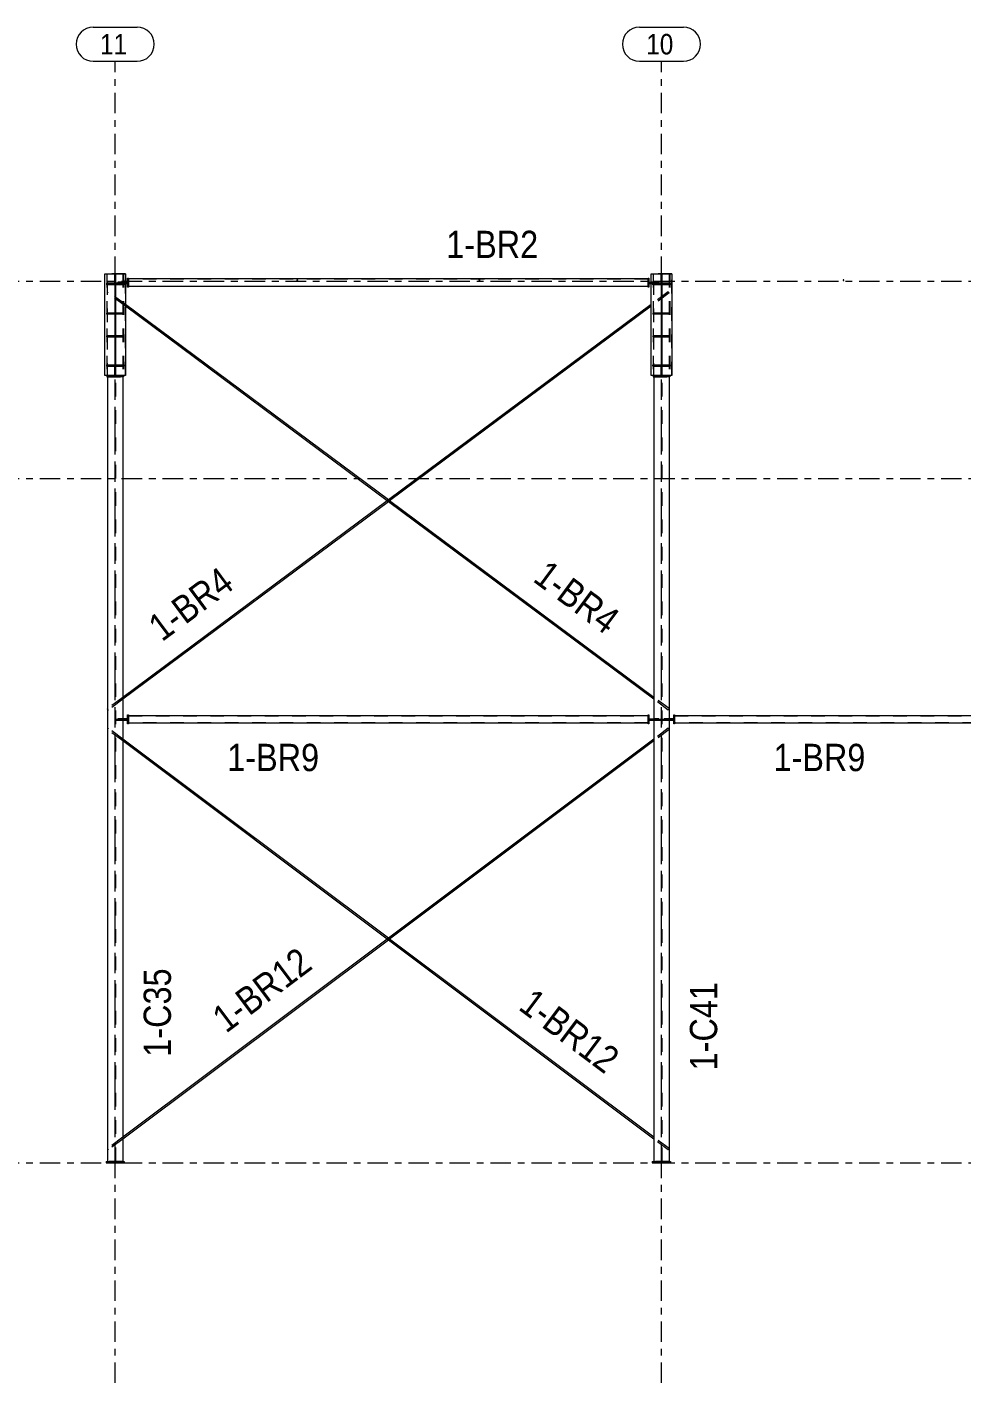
# Model space of a CAD drawing. Header units: millimetres. Extents: x -49 to 1122, y -181 to 639.
# Drawn here: x 90.2 to 227.1, y 208.9 to 407.5 of the extents above; entities that cross this region are included whole.
import ezdxf

# ---------------------------------------------------------------- set-up
doc = ezdxf.new("R2010")
doc.units = ezdxf.units.MM
for name, pattern in [('XKITLINE00', [0]), ('XKITLINE02', [4, 2, -2]), ('XKITLINE03', [6, 3, -1, 1, -1])]:
    doc.linetypes.add(name, pattern=pattern)
for name, color, linetype, lineweight in [('Part', 2, 'Continuous', 0), ('PartMark', 7, 'Continuous', 0), ('S-grid', 1, 'Continuous', 0)]:
    doc.layers.add(name, color=color, linetype=linetype, lineweight=lineweight)
doc.styles.add('ARIAL', font='ARIAL.TTF')

# ---------------------------------------------------------------- blocks, each defined once
blk = doc.blocks.new('*A148')
at = {"layer": 'Part'}
blk.add_hatch(color=3, dxfattribs=at).paths.add_polyline_path([(181.81, 357.88), (181.81, 357.99), (184.31, 357.99), (184.31, 357.88)], flags=17)
blk = doc.blocks.new('*A149')
at = {"layer": 'Part'}
blk.add_hatch(color=3, dxfattribs=at).paths.add_polyline_path([(181.81, 369.73), (181.81, 369.84), (184.31, 369.84), (184.31, 369.73)], flags=17)
blk = doc.blocks.new('*A150')
at = {"layer": 'Part'}
blk.add_hatch(color=3, dxfattribs=at).paths.add_polyline_path([(183.01, 357.99), (183.01, 369.73), (183.1, 369.73), (183.1, 357.99)], flags=17)
blk = doc.blocks.new('*A151')
at = {"layer": 'Part'}
blk.add_hatch(color=3, dxfattribs=at).paths.add_polyline_path([(129.72, 370.47), (129.77, 370.45), (129.79, 370.4), (129.77, 370.35), (129.72, 370.33), (129.68, 370.35), (129.66, 370.4), (129.68, 370.45)], flags=17)
blk = doc.blocks.new('*A152')
at = {"layer": 'Part'}
blk.add_hatch(color=3, dxfattribs=at).paths.add_polyline_path([(156.39, 370.47), (156.44, 370.45), (156.46, 370.4), (156.44, 370.35), (156.39, 370.33), (156.34, 370.35), (156.32, 370.4), (156.34, 370.45)], flags=17)
blk = doc.blocks.new('*A153')
at = {"layer": 'Part'}
blk.add_hatch(color=3, dxfattribs=at).paths.add_polyline_path([(183, 357.61), (183, 357.88), (183.11, 357.88), (183.11, 357.61)], flags=17)
blk = doc.blocks.new('*A154')
at = {"layer": 'Part'}
blk.add_hatch(color=3, dxfattribs=at).paths.add_polyline_path([(183.1, 362.12), (183.1, 362.23), (184.01, 362.23), (184.01, 362.12)], flags=17)
blk = doc.blocks.new('*A155')
at = {"layer": 'Part'}
blk.add_hatch(color=3, dxfattribs=at).paths.add_polyline_path([(183.1, 365.45), (183.1, 365.56), (184.01, 365.56), (184.01, 365.45)], flags=17)
blk = doc.blocks.new('*A156')
at = {"layer": 'Part'}
blk.add_hatch(color=3, dxfattribs=at).paths.add_polyline_path([(182.1, 362.12), (182.1, 362.23), (183.01, 362.23), (183.01, 362.12)], flags=17)
blk = doc.blocks.new('*A157')
at = {"layer": 'Part'}
blk.add_hatch(color=3, dxfattribs=at).paths.add_polyline_path([(182.1, 365.45), (182.1, 365.56), (183.01, 365.56), (183.01, 365.45)], flags=17)
blk = doc.blocks.new('*A158')
at = {"layer": 'Part'}
blk.add_hatch(color=3, dxfattribs=at).paths.add_polyline_path([(183, 369.84), (183, 371.03), (183.11, 371.03), (183.11, 369.84)], flags=17)
blk = doc.blocks.new('*A159')
at = {"layer": 'Part'}
blk.add_hatch(color=3, dxfattribs=at).paths.add_polyline_path([(209.72, 370.47), (209.77, 370.45), (209.79, 370.4), (209.77, 370.35), (209.72, 370.33), (209.68, 370.35), (209.66, 370.4), (209.68, 370.45)], flags=17)
blk = doc.blocks.new('*A168')
at = {"layer": 'Part'}
blk.add_hatch(color=3, dxfattribs=at).paths.add_polyline_path([(103, 357.61), (103, 357.88), (103.11, 357.88), (103.11, 357.61)], flags=17)
blk = doc.blocks.new('*A169')
at = {"layer": 'Part'}
blk.add_hatch(color=3, dxfattribs=at).paths.add_polyline_path([(103.1, 362.12), (103.1, 362.23), (104.01, 362.23), (104.01, 362.12)], flags=17)
blk = doc.blocks.new('*A170')
at = {"layer": 'Part'}
blk.add_hatch(color=3, dxfattribs=at).paths.add_polyline_path([(103.1, 365.45), (103.1, 365.56), (104.01, 365.56), (104.01, 365.45)], flags=17)
blk = doc.blocks.new('*A171')
at = {"layer": 'Part'}
blk.add_hatch(color=3, dxfattribs=at).paths.add_polyline_path([(102.1, 362.12), (102.1, 362.23), (103.01, 362.23), (103.01, 362.12)], flags=17)
blk = doc.blocks.new('*A172')
at = {"layer": 'Part'}
blk.add_hatch(color=3, dxfattribs=at).paths.add_polyline_path([(102.1, 365.45), (102.1, 365.56), (103.01, 365.56), (103.01, 365.45)], flags=17)
blk = doc.blocks.new('*A173')
at = {"layer": 'Part'}
blk.add_hatch(color=3, dxfattribs=at).paths.add_polyline_path([(103, 369.84), (103, 371.03), (103.11, 371.03), (103.11, 369.84)], flags=17)
blk = doc.blocks.new('*A177')
at = {"layer": 'Part'}
blk.add_hatch(color=3, dxfattribs=at).paths.add_polyline_path([(101.81, 357.88), (101.81, 357.99), (104.31, 357.99), (104.31, 357.88)], flags=17)
blk = doc.blocks.new('*A178')
at = {"layer": 'Part'}
blk.add_hatch(color=3, dxfattribs=at).paths.add_polyline_path([(101.81, 369.73), (101.81, 369.84), (104.31, 369.84), (104.31, 369.73)], flags=17)
blk = doc.blocks.new('*A179')
at = {"layer": 'Part'}
blk.add_hatch(color=3, dxfattribs=at).paths.add_polyline_path([(103.01, 357.99), (103.01, 369.73), (103.1, 369.73), (103.1, 357.99)], flags=17)
blk = doc.blocks.new('*A1070')
at = {"layer": 'S-grid', "color": 1, "linetype": 'XKITLINE03', "lineweight": 0}
blk.add_line((-10, 370.25), (1096.06, 370.25), dxfattribs=at)
blk = doc.blocks.new('*A1071')
at = {"layer": 'S-grid', "color": 1, "linetype": 'XKITLINE03', "lineweight": 0}
blk.add_line((-10, 341.36), (1096.06, 341.36), dxfattribs=at)
blk = doc.blocks.new('*A1072')
at = {"layer": 'S-grid', "color": 1, "linetype": 'XKITLINE03', "lineweight": 0}
blk.add_line((-10, 241.08), (1096.06, 241.08), dxfattribs=at)
blk = doc.blocks.new('*A1119')
at = {"layer": 'Part', "color": 2, "linetype": 'XKITLINE00', "lineweight": 0}
for p, q in [((184.99, 306.64), (261.12, 306.64)), ((184.99, 305.53), (261.12, 305.53))]:
    blk.add_line(p, q, dxfattribs=at)
at = {"layer": 'Part', "color": 7, "linetype": 'XKITLINE02', "lineweight": 0}
for p, q in [((184.99, 306.64), (184.99, 305.53)), ((184.99, 306.59), (261.12, 306.59)), ((261.12, 306.64), (261.12, 305.53)), ((261.12, 305.57), (184.99, 305.57))]:
    blk.add_line(p, q, dxfattribs=at)
blk = doc.blocks.new('*A1158')
at = {"layer": 'S-grid', "color": 1, "linetype": 'XKITLINE03', "lineweight": 0}
blk.add_line((183.06, 208.86), (183.06, 402.47), dxfattribs=at)
at = {"layer": 'S-grid', "color": 3, "style": 'ARIAL', "width": 0.85}
blk.add_text('10', height=3, dxfattribs=at).set_placement((180.83, 403.47))
blk = doc.blocks.new('*A1159')
at = {"layer": 'S-grid', "color": 1, "linetype": 'XKITLINE03', "lineweight": 0}
blk.add_line((103.06, 208.86), (103.06, 402.47), dxfattribs=at)
at = {"layer": 'S-grid', "color": 3, "style": 'ARIAL', "width": 0.85}
blk.add_text('11', height=3, dxfattribs=at).set_placement((100.83, 403.47))
blk = doc.blocks.new('*A1160')
at = {"layer": 'S-grid', "color": 1, "linetype": 'XKITLINE00', "lineweight": 0}
for p, q in [((99.83, 407.47), (106.28, 407.47)), ((99.83, 402.47), (106.28, 402.47))]:
    blk.add_line(p, q, dxfattribs=at)
for centre, start, end in [((99.83, 404.97), 90, 270), ((106.28, 404.97), 270, 90)]:
    blk.add_arc(centre, 2.5, start, end, dxfattribs=at)
blk = doc.blocks.new('*A1162')
at = {"layer": 'Part', "color": 7, "linetype": 'XKITLINE02', "lineweight": 0}
for p, q in [((184.06, 304.76), (181.94, 303.18)), ((184.17, 304.57), (181.94, 302.9)), ((184.17, 304.62), (184.06, 304.76)), ((143.06, 274.01), (142.87, 273.87)), ((143.24, 273.87), (143.06, 273.74)), ((104.17, 244.85), (101.94, 243.18)), ((104.17, 244.57), (102.06, 242.99)), ((102.06, 242.99), (101.94, 243.13))]:
    blk.add_line(p, q, dxfattribs=at)
at = {"layer": 'Part', "color": 2, "linetype": 'XKITLINE00', "lineweight": 0}
for p, q in [((184.19, 304.59), (184.17, 304.62)), ((184.19, 304.59), (184.17, 304.57)), ((181.94, 303.18), (143.06, 274.01)), ((181.94, 302.9), (143.24, 273.87)), ((142.87, 273.87), (104.17, 244.85)), ((143.06, 273.74), (104.17, 244.57)), ((101.94, 243.18), (101.92, 243.16)), ((101.94, 243.14), (101.92, 243.16)), ((101.94, 243.13), (101.94, 243.14))]:
    blk.add_line(p, q, dxfattribs=at)
blk = doc.blocks.new('*A1163')
at = {"layer": 'Part', "color": 2, "linetype": 'XKITLINE00', "lineweight": 0}
for p, q in [((101.94, 304.62), (101.92, 304.59)), ((101.94, 304.57), (101.92, 304.59)), ((143.06, 274.01), (104.17, 303.18)), ((142.87, 273.87), (104.17, 302.9)), ((181.94, 244.57), (143.06, 273.74)), ((181.94, 244.85), (143.24, 273.87)), ((184.19, 243.16), (184.17, 243.18)), ((184.19, 243.16), (184.17, 243.13))]:
    blk.add_line(p, q, dxfattribs=at)
at = {"layer": 'Part', "color": 7, "linetype": 'XKITLINE02', "lineweight": 0}
for p, q in [((102.06, 304.76), (101.94, 304.62)), ((104.17, 302.9), (101.94, 304.57)), ((104.17, 303.18), (102.06, 304.76)), ((143.06, 273.74), (142.87, 273.87)), ((143.24, 273.87), (143.06, 274.01)), ((184.17, 243.18), (181.94, 244.85)), ((184.06, 242.99), (181.94, 244.57)), ((184.17, 243.14), (184.06, 242.99))]:
    blk.add_line(p, q, dxfattribs=at)
blk = doc.blocks.new('*A1164')
at = {"layer": 'Part', "color": 7, "linetype": 'XKITLINE02', "lineweight": 0}
for p, q in [((181.94, 356.23), (181.94, 371.34)), ((181.94, 371.34), (184.17, 371.34)), ((183.01, 371.34), (183.01, 241.31)), ((183.1, 371.34), (183.1, 241.31)), ((184.17, 371.34), (184.17, 356.23)), ((184.17, 241.31), (181.94, 241.31))]:
    blk.add_line(p, q, dxfattribs=at)
at = {"layer": 'Part', "color": 2, "linetype": 'XKITLINE00', "lineweight": 0}
for p, q in [((181.94, 356.23), (181.94, 241.31)), ((184.17, 356.23), (184.17, 241.31))]:
    blk.add_line(p, q, dxfattribs=at)
blk = doc.blocks.new('*A1166')
at = {"layer": 'Part', "color": 7, "linetype": 'XKITLINE02', "lineweight": 0}
for p, q in [((101.94, 356.23), (101.94, 371.34)), ((101.94, 371.34), (104.17, 371.34)), ((103.01, 371.34), (103.01, 241.31)), ((103.1, 371.34), (103.1, 241.31)), ((104.17, 371.34), (104.17, 356.23)), ((104.17, 241.31), (101.94, 241.31))]:
    blk.add_line(p, q, dxfattribs=at)
at = {"layer": 'Part', "color": 2, "linetype": 'XKITLINE00', "lineweight": 0}
for p, q in [((101.94, 356.23), (101.94, 241.31)), ((104.17, 356.23), (104.17, 241.31))]:
    blk.add_line(p, q, dxfattribs=at)
blk = doc.blocks.new('*A1167')
at = {"layer": 'Part', "color": 7, "linetype": 'XKITLINE02', "lineweight": 0}
for p, q in [((101.92, 368.53), (102.05, 368.7)), ((104.56, 366.57), (101.92, 368.53)), ((104.56, 366.84), (102.05, 368.7)), ((143.06, 337.93), (142.87, 338.07)), ((143.24, 338.07), (143.06, 338.21)), ((184.17, 307.63), (181.94, 309.28)), ((184.06, 307.43), (181.94, 309.01)), ((184.17, 307.59), (184.06, 307.43))]:
    blk.add_line(p, q, dxfattribs=at)
at = {"layer": 'Part', "color": 2, "linetype": 'XKITLINE00', "lineweight": 0}
for p, q in [((143.06, 338.21), (104.56, 366.84)), ((142.87, 338.07), (104.56, 366.57)), ((181.94, 309.01), (143.06, 337.93)), ((181.94, 309.28), (143.24, 338.07)), ((184.19, 307.61), (184.17, 307.63)), ((184.19, 307.61), (184.17, 307.58))]:
    blk.add_line(p, q, dxfattribs=at)
blk = doc.blocks.new('*A1168')
at = {"layer": 'Part', "color": 7, "linetype": 'XKITLINE02', "lineweight": 0}
for p, q in [((184.06, 368.7), (181.56, 366.84)), ((184.19, 368.53), (181.56, 366.57)), ((184.19, 368.53), (184.06, 368.7)), ((143.06, 338.21), (142.87, 338.07)), ((143.24, 338.07), (143.06, 337.93)), ((104.17, 309.28), (101.94, 307.63)), ((104.17, 309.01), (102.05, 307.43)), ((101.94, 307.59), (102.05, 307.43))]:
    blk.add_line(p, q, dxfattribs=at)
at = {"layer": 'Part', "color": 2, "linetype": 'XKITLINE00', "lineweight": 0}
for p, q in [((181.56, 366.84), (143.06, 338.21)), ((181.56, 366.57), (143.24, 338.07)), ((142.87, 338.07), (104.17, 309.28)), ((143.06, 337.93), (104.17, 309.01)), ((101.94, 307.63), (101.92, 307.61)), ((101.94, 307.59), (101.92, 307.61)), ((101.94, 307.58), (101.94, 307.59))]:
    blk.add_line(p, q, dxfattribs=at)
blk = doc.blocks.new('*A1169')
at = {"layer": 'Part', "color": 2, "linetype": 'XKITLINE00', "lineweight": 0}
for p, q in [((104.99, 306.64), (181.12, 306.64)), ((104.99, 305.53), (181.12, 305.53))]:
    blk.add_line(p, q, dxfattribs=at)
at = {"layer": 'Part', "color": 7, "linetype": 'XKITLINE02', "lineweight": 0}
for p, q in [((104.99, 306.64), (104.99, 305.53)), ((104.99, 306.59), (181.12, 306.59)), ((181.12, 306.64), (181.12, 305.53)), ((181.12, 305.57), (104.99, 305.57))]:
    blk.add_line(p, q, dxfattribs=at)
blk = doc.blocks.new('*A1170')
at = {"layer": 'Part', "color": 2, "linetype": 'XKITLINE00', "lineweight": 0}
for p, q in [((181.12, 370.59), (104.99, 370.59)), ((181.12, 369.48), (104.99, 369.48))]:
    blk.add_line(p, q, dxfattribs=at)
at = {"layer": 'Part', "color": 7, "linetype": 'XKITLINE02', "lineweight": 0}
for p, q in [((104.99, 369.48), (104.99, 370.59)), ((181.12, 370.55), (104.99, 370.55)), ((104.99, 369.52), (181.12, 369.52)), ((181.12, 369.48), (181.12, 370.59))]:
    blk.add_line(p, q, dxfattribs=at)
blk = doc.blocks.new('*A1171')
at = {"layer": 'Part', "color": 2, "linetype": 'XKITLINE00', "lineweight": 0}
for p, q in [((181.81, 357.99), (184.31, 357.99)), ((181.81, 357.78), (181.81, 357.99)), ((181.81, 357.88), (184.31, 357.88)), ((183, 357.78), (181.81, 357.78)), ((184.31, 357.78), (183.11, 357.78)), ((184.31, 357.99), (184.31, 357.78))]:
    blk.add_line(p, q, dxfattribs=at)
at = {"layer": 'Part', "color": 7, "linetype": 'XKITLINE02', "lineweight": 0}
for p, q in [((181.81, 357.89), (184.31, 357.89)), ((183.11, 357.78), (183, 357.78))]:
    blk.add_line(p, q, dxfattribs=at)
blk = doc.blocks.new('*A1172')
at = {"layer": 'Part', "color": 2, "linetype": 'XKITLINE00', "lineweight": 0}
for p, q in [((183, 369.98), (181.81, 369.98)), ((181.81, 369.73), (181.81, 369.98)), ((184.31, 369.84), (181.81, 369.84)), ((184.31, 369.73), (181.81, 369.73)), ((184.31, 369.98), (183.11, 369.98)), ((184.31, 369.98), (184.31, 369.73))]:
    blk.add_line(p, q, dxfattribs=at)
at = {"layer": 'Part', "color": 7, "linetype": 'XKITLINE02', "lineweight": 0}
for p, q in [((181.81, 369.87), (184.31, 369.87)), ((183.11, 369.98), (183, 369.98))]:
    blk.add_line(p, q, dxfattribs=at)
blk = doc.blocks.new('*A1173')
at = {"layer": 'Part', "color": 7, "linetype": 'XKITLINE02', "lineweight": 0}
for p, q in [((183.1, 369.87), (183.01, 369.87)), ((183.01, 369.87), (183.01, 369.73)), ((183.1, 369.87), (183.1, 369.73)), ((183.01, 357.99), (183.01, 357.89)), ((183.01, 357.89), (183.1, 357.89)), ((183.1, 357.99), (183.1, 357.89))]:
    blk.add_line(p, q, dxfattribs=at)
at = {"layer": 'Part', "color": 2, "linetype": 'XKITLINE00', "lineweight": 0}
for p, q in [((183.01, 369.73), (183.1, 369.73)), ((183.01, 369.73), (183.01, 357.99)), ((183.1, 369.73), (183.1, 357.99)), ((183.01, 357.99), (183.1, 357.99))]:
    blk.add_line(p, q, dxfattribs=at)
blk = doc.blocks.new('*A1174')
at = {"layer": 'Part', "color": 7, "linetype": 'XKITLINE02', "lineweight": 0}
for p, q in [((183.1, 369.87), (183.01, 369.87)), ((183.01, 369.87), (183.01, 357.89)), ((183.1, 357.89), (183.1, 369.87)), ((183.01, 357.89), (183.1, 357.89))]:
    blk.add_line(p, q, dxfattribs=at)
blk = doc.blocks.new('*A1175')
at = {"layer": 'Part', "color": 7, "linetype": 'XKITLINE02', "lineweight": 0}
for p, q in [((181.81, 357.99), (181.81, 357.78)), ((181.81, 357.89), (184.31, 357.89)), ((181.81, 357.78), (184.31, 357.78)), ((184.31, 357.78), (184.31, 357.99))]:
    blk.add_line(p, q, dxfattribs=at)
blk = doc.blocks.new('*A1176')
at = {"layer": 'Part', "color": 7, "linetype": 'XKITLINE02', "lineweight": 0}
for p, q in [((181.81, 369.98), (181.81, 369.73)), ((184.31, 369.98), (181.81, 369.98)), ((184.31, 369.87), (181.81, 369.87)), ((184.31, 369.73), (184.31, 369.98))]:
    blk.add_line(p, q, dxfattribs=at)
blk = doc.blocks.new('*A1177')
at = {"layer": 'Part', "color": 2, "linetype": 'XKITLINE00', "lineweight": 0}
for start, end in [(45, 225), (225, 45)]:
    blk.add_arc((129.72, 370.4), 0.0667, start, end, dxfattribs=at)
blk = doc.blocks.new('*A1178')
at = {"layer": 'Part', "color": 2, "linetype": 'XKITLINE00', "lineweight": 0}
for start, end in [(45, 225), (225, 45)]:
    blk.add_arc((156.39, 370.4), 0.0667, start, end, dxfattribs=at)
blk = doc.blocks.new('*A1179')
at = {"layer": 'Part', "color": 7, "linetype": 'XKITLINE02', "lineweight": 0}
for p, q in [((181.83, 371.34), (184.28, 371.34)), ((181.83, 371.34), (181.83, 356.45)), ((184.28, 371.34), (184.28, 356.45))]:
    blk.add_line(p, q, dxfattribs=at)
at = {"layer": 'Part', "color": 2, "linetype": 'XKITLINE00', "lineweight": 0}
for p, q in [((181.83, 356.45), (181.83, 356.23)), ((184.28, 356.23), (181.83, 356.23)), ((184.28, 356.45), (184.28, 356.23))]:
    blk.add_line(p, q, dxfattribs=at)
blk = doc.blocks.new('*A1180')
at = {"layer": 'Part', "color": 7, "linetype": 'XKITLINE02', "lineweight": 0}
for p, q in [((181.83, 371.34), (184.28, 371.34)), ((181.83, 371.34), (181.83, 356.23)), ((184.28, 371.34), (184.28, 356.23)), ((181.83, 356.23), (184.28, 356.23))]:
    blk.add_line(p, q, dxfattribs=at)
blk = doc.blocks.new('*A1181')
at = {"layer": 'Part', "color": 2, "linetype": 'XKITLINE00', "lineweight": 0}
for p, q in [((181.56, 356.45), (181.56, 371.34)), ((181.56, 371.34), (184.56, 371.34)), ((184.56, 371.34), (184.56, 356.45)), ((184.56, 356.45), (181.56, 356.45))]:
    blk.add_line(p, q, dxfattribs=at)
blk = doc.blocks.new('*A1182')
at = {"layer": 'Part', "color": 7, "linetype": 'XKITLINE02', "lineweight": 0}
for p, q in [((181.56, 356.45), (181.56, 371.34)), ((184.56, 371.34), (181.56, 371.34)), ((184.56, 356.45), (184.56, 371.34)), ((184.56, 356.45), (181.56, 356.45))]:
    blk.add_line(p, q, dxfattribs=at)
blk = doc.blocks.new('*A1183')
at = {"layer": 'Part', "color": 2, "linetype": 'XKITLINE00', "lineweight": 0}
for p, q in [((183, 356.45), (183, 357.88)), ((183, 357.88), (183.11, 357.88)), ((183.11, 357.61), (183, 357.61)), ((183.11, 357.88), (183.11, 356.45)), ((183.11, 356.45), (183, 356.45))]:
    blk.add_line(p, q, dxfattribs=at)
at = {"layer": 'Part', "color": 7, "linetype": 'XKITLINE02', "lineweight": 0}
for p, q in [((183, 357.8), (183.11, 357.8)), ((183, 357.62), (183.11, 357.62))]:
    blk.add_line(p, q, dxfattribs=at)
blk = doc.blocks.new('*A1184')
at = {"layer": 'Part', "color": 7, "linetype": 'XKITLINE02', "lineweight": 0}
for p, q in [((184.1, 357.89), (183.1, 357.89)), ((183.1, 357.89), (183.1, 357.78)), ((183.1, 357.78), (184.1, 357.78)), ((183.27, 357.89), (183.27, 357.78)), ((184.1, 357.78), (184.1, 357.89))]:
    blk.add_line(p, q, dxfattribs=at)
blk = doc.blocks.new('*A1185')
at = {"layer": 'Part', "color": 7, "linetype": 'XKITLINE02', "lineweight": 0}
for p, q in [((183.01, 357.89), (182.01, 357.89)), ((182.01, 357.89), (182.01, 357.78)), ((182.01, 357.78), (183.01, 357.78)), ((182.84, 357.89), (182.84, 357.78)), ((183.01, 357.78), (183.01, 357.89))]:
    blk.add_line(p, q, dxfattribs=at)
blk = doc.blocks.new('*A1186')
at = {"layer": 'Part', "color": 7, "linetype": 'XKITLINE02', "lineweight": 0}
for p, q in [((183, 357.88), (183, 356.45)), ((183, 357.8), (183.11, 357.8)), ((183, 357.62), (183.11, 357.62)), ((183.11, 357.88), (183.11, 356.45)), ((183.11, 356.45), (183, 356.45))]:
    blk.add_line(p, q, dxfattribs=at)
blk = doc.blocks.new('*A1187')
at = {"layer": 'Part', "color": 7, "linetype": 'XKITLINE02', "lineweight": 0}
for p, q in [((183.01, 362.23), (181.83, 362.23)), ((181.83, 362.12), (181.83, 362.23)), ((183.01, 362.12), (181.83, 362.12)), ((182.84, 362.12), (182.84, 362.23)), ((183.01, 362.12), (183.01, 362.23))]:
    blk.add_line(p, q, dxfattribs=at)
blk = doc.blocks.new('*A1188')
at = {"layer": 'Part', "color": 7, "linetype": 'XKITLINE02', "lineweight": 0}
for p, q in [((183.01, 365.56), (181.83, 365.56)), ((181.83, 365.45), (181.83, 365.56)), ((183.01, 365.45), (181.83, 365.45)), ((182.84, 365.45), (182.84, 365.56)), ((183.01, 365.45), (183.01, 365.56))]:
    blk.add_line(p, q, dxfattribs=at)
blk = doc.blocks.new('*A1189')
at = {"layer": 'Part', "color": 2, "linetype": 'XKITLINE00', "lineweight": 0}
for p, q in [((184.28, 362.23), (183.1, 362.23)), ((183.1, 362.23), (183.1, 362.12)), ((184.28, 362.12), (183.1, 362.12)), ((184.01, 362.12), (184.01, 362.23)), ((184.28, 362.23), (184.28, 362.12))]:
    blk.add_line(p, q, dxfattribs=at)
at = {"layer": 'Part', "color": 7, "linetype": 'XKITLINE02', "lineweight": 0}
blk.add_line((183.27, 362.12), (183.27, 362.23), dxfattribs=at)
blk = doc.blocks.new('*A1190')
at = {"layer": 'Part', "color": 2, "linetype": 'XKITLINE00', "lineweight": 0}
for p, q in [((184.28, 365.56), (183.1, 365.56)), ((183.1, 365.56), (183.1, 365.45)), ((184.28, 365.45), (183.1, 365.45)), ((184.01, 365.45), (184.01, 365.56)), ((184.28, 365.56), (184.28, 365.45))]:
    blk.add_line(p, q, dxfattribs=at)
at = {"layer": 'Part', "color": 7, "linetype": 'XKITLINE02', "lineweight": 0}
blk.add_line((183.27, 365.45), (183.27, 365.56), dxfattribs=at)
blk = doc.blocks.new('*A1191')
at = {"layer": 'Part', "color": 2, "linetype": 'XKITLINE00', "lineweight": 0}
for p, q in [((183.01, 362.23), (181.83, 362.23)), ((181.83, 362.23), (181.83, 362.12)), ((183.01, 362.12), (181.83, 362.12)), ((182.1, 362.12), (182.1, 362.23)), ((183.01, 362.23), (183.01, 362.12))]:
    blk.add_line(p, q, dxfattribs=at)
at = {"layer": 'Part', "color": 7, "linetype": 'XKITLINE02', "lineweight": 0}
blk.add_line((182.84, 362.12), (182.84, 362.23), dxfattribs=at)
blk = doc.blocks.new('*A1192')
at = {"layer": 'Part', "color": 2, "linetype": 'XKITLINE00', "lineweight": 0}
for p, q in [((183.01, 365.56), (181.83, 365.56)), ((181.83, 365.56), (181.83, 365.45)), ((183.01, 365.45), (181.83, 365.45)), ((182.1, 365.45), (182.1, 365.56)), ((183.01, 365.56), (183.01, 365.45))]:
    blk.add_line(p, q, dxfattribs=at)
at = {"layer": 'Part', "color": 7, "linetype": 'XKITLINE02', "lineweight": 0}
blk.add_line((182.84, 365.45), (182.84, 365.56), dxfattribs=at)
blk = doc.blocks.new('*A1193')
at = {"layer": 'Part', "color": 7, "linetype": 'XKITLINE02', "lineweight": 0}
for p, q in [((183.01, 362.23), (182.01, 362.23)), ((182.01, 362.23), (182.01, 362.12)), ((182.01, 362.12), (183.01, 362.12)), ((182.84, 362.23), (182.84, 362.12)), ((183.01, 362.12), (183.01, 362.23))]:
    blk.add_line(p, q, dxfattribs=at)
blk = doc.blocks.new('*A1194')
at = {"layer": 'Part', "color": 7, "linetype": 'XKITLINE02', "lineweight": 0}
for p, q in [((184.1, 362.23), (183.1, 362.23)), ((183.1, 362.23), (183.1, 362.12)), ((183.1, 362.12), (184.1, 362.12)), ((183.27, 362.23), (183.27, 362.12)), ((184.1, 362.12), (184.1, 362.23))]:
    blk.add_line(p, q, dxfattribs=at)
blk = doc.blocks.new('*A1195')
at = {"layer": 'Part', "color": 7, "linetype": 'XKITLINE02', "lineweight": 0}
for p, q in [((184.1, 365.56), (183.1, 365.56)), ((183.1, 365.56), (183.1, 365.45)), ((183.1, 365.45), (184.1, 365.45)), ((183.27, 365.56), (183.27, 365.45)), ((184.1, 365.45), (184.1, 365.56))]:
    blk.add_line(p, q, dxfattribs=at)
blk = doc.blocks.new('*A1196')
at = {"layer": 'Part', "color": 7, "linetype": 'XKITLINE02', "lineweight": 0}
for p, q in [((183.01, 365.56), (182.01, 365.56)), ((182.01, 365.56), (182.01, 365.45)), ((182.01, 365.45), (183.01, 365.45)), ((182.84, 365.56), (182.84, 365.45)), ((183.01, 365.45), (183.01, 365.56))]:
    blk.add_line(p, q, dxfattribs=at)
blk = doc.blocks.new('*A1197')
at = {"layer": 'Part', "color": 7, "linetype": 'XKITLINE02', "lineweight": 0}
for p, q in [((184.1, 369.98), (183.1, 369.98)), ((183.1, 369.98), (183.1, 369.87)), ((183.1, 369.87), (184.1, 369.87)), ((183.27, 369.98), (183.27, 369.87)), ((184.1, 369.87), (184.1, 369.98))]:
    blk.add_line(p, q, dxfattribs=at)
blk = doc.blocks.new('*A1198')
at = {"layer": 'Part', "color": 2, "linetype": 'XKITLINE00', "lineweight": 0}
for p, q in [((183, 371.34), (183.11, 371.34)), ((183, 369.84), (183, 371.34)), ((183, 371.03), (183.11, 371.03)), ((183.11, 369.84), (183, 369.84)), ((183.11, 371.34), (183.11, 369.84))]:
    blk.add_line(p, q, dxfattribs=at)
at = {"layer": 'Part', "color": 7, "linetype": 'XKITLINE02', "lineweight": 0}
for p, q in [((183, 370.15), (183.11, 370.15)), ((183, 369.96), (183.11, 369.96))]:
    blk.add_line(p, q, dxfattribs=at)
blk = doc.blocks.new('*A1199')
at = {"layer": 'Part', "color": 2, "linetype": 'XKITLINE00', "lineweight": 0}
for p, q in [((181.12, 369.37), (181.12, 370.7)), ((181.12, 370.7), (181.23, 370.7)), ((181.23, 370.7), (181.23, 369.37)), ((181.23, 369.37), (181.12, 369.37))]:
    blk.add_line(p, q, dxfattribs=at)
blk = doc.blocks.new('*A1200')
at = {"layer": 'Part', "color": 2, "linetype": 'XKITLINE00', "lineweight": 0}
for p, q in [((181.23, 369.98), (181.23, 370.09)), ((181.23, 370.09), (181.56, 370.09)), ((181.34, 369.98), (181.23, 369.98))]:
    blk.add_line(p, q, dxfattribs=at)
at = {"layer": 'Part', "color": 7, "linetype": 'XKITLINE02', "lineweight": 0}
for p, q in [((182.68, 369.98), (181.34, 369.98)), ((182.68, 370.09), (181.56, 370.09)), ((182.68, 369.98), (182.68, 370.09))]:
    blk.add_line(p, q, dxfattribs=at)
blk = doc.blocks.new('*A1201')
at = {"layer": 'Part', "color": 2, "linetype": 'XKITLINE00', "lineweight": 0}
for p, q in [((181.56, 369.98), (181.34, 369.98)), ((181.34, 369.87), (181.34, 369.98)), ((181.56, 369.87), (181.34, 369.87))]:
    blk.add_line(p, q, dxfattribs=at)
at = {"layer": 'Part', "color": 7, "linetype": 'XKITLINE02', "lineweight": 0}
for p, q in [((183.01, 369.98), (181.56, 369.98)), ((183.01, 369.87), (181.56, 369.87)), ((182.84, 369.98), (182.84, 369.87)), ((183.01, 369.98), (183.01, 369.87))]:
    blk.add_line(p, q, dxfattribs=at)
blk = doc.blocks.new('*A1202')
at = {"layer": 'Part', "color": 7, "linetype": 'XKITLINE02', "lineweight": 0}
for p, q in [((183, 371.34), (183, 369.84)), ((183, 371.34), (183.11, 371.34)), ((183, 370.15), (183.11, 370.15)), ((183, 369.96), (183.11, 369.96)), ((183.11, 371.34), (183.11, 369.84))]:
    blk.add_line(p, q, dxfattribs=at)
blk = doc.blocks.new('*A1203')
at = {"layer": 'Part', "color": 7, "linetype": 'XKITLINE02', "lineweight": 0}
for p, q in [((183.1, 365.45), (183.1, 365.56)), ((183.1, 365.56), (184.28, 365.56)), ((184.28, 365.45), (183.1, 365.45)), ((183.27, 365.45), (183.27, 365.56)), ((184.28, 365.56), (184.28, 365.45))]:
    blk.add_line(p, q, dxfattribs=at)
blk = doc.blocks.new('*A1204')
at = {"layer": 'Part', "color": 7, "linetype": 'XKITLINE02', "lineweight": 0}
for p, q in [((183.1, 362.12), (183.1, 362.23)), ((183.1, 362.23), (184.28, 362.23)), ((184.28, 362.12), (183.1, 362.12)), ((183.27, 362.12), (183.27, 362.23)), ((184.28, 362.23), (184.28, 362.12))]:
    blk.add_line(p, q, dxfattribs=at)
blk = doc.blocks.new('*A1205')
at = {"layer": 'Part', "color": 2, "linetype": 'XKITLINE00', "lineweight": 0}
for start, end in [(45, 225), (225, 45)]:
    blk.add_arc((209.72, 370.4), 0.0667, start, end, dxfattribs=at)
blk = doc.blocks.new('*A1225')
at = {"layer": 'Part', "color": 2, "linetype": 'XKITLINE00', "lineweight": 0}
for p, q in [((101.72, 241.31), (101.72, 241.08)), ((101.72, 241.31), (104.39, 241.31)), ((101.72, 241.08), (104.39, 241.08)), ((104.39, 241.31), (104.39, 241.08))]:
    blk.add_line(p, q, dxfattribs=at)
blk = doc.blocks.new('*A1226')
at = {"layer": 'Part', "color": 7, "linetype": 'XKITLINE02', "lineweight": 0}
for p, q in [((103.1, 306.03), (103.1, 305.92)), ((104.17, 306.03), (103.1, 306.03)), ((104.17, 305.92), (103.1, 305.92)), ((103.27, 306.03), (103.27, 305.92))]:
    blk.add_line(p, q, dxfattribs=at)
at = {"layer": 'Part', "color": 2, "linetype": 'XKITLINE00', "lineweight": 0}
for p, q in [((104.77, 306.03), (104.17, 306.03)), ((104.77, 305.92), (104.17, 305.92)), ((104.77, 306.03), (104.77, 305.92))]:
    blk.add_line(p, q, dxfattribs=at)
blk = doc.blocks.new('*A1227')
at = {"layer": 'Part', "color": 7, "linetype": 'XKITLINE02', "lineweight": 0}
for p, q in [((103.43, 306.14), (103.43, 306.03)), ((104.17, 306.14), (103.43, 306.14)), ((104.77, 306.03), (103.43, 306.03))]:
    blk.add_line(p, q, dxfattribs=at)
at = {"layer": 'Part', "color": 2, "linetype": 'XKITLINE00', "lineweight": 0}
for p, q in [((104.88, 306.14), (104.17, 306.14)), ((104.88, 306.03), (104.77, 306.03)), ((104.88, 306.14), (104.88, 306.03))]:
    blk.add_line(p, q, dxfattribs=at)
blk = doc.blocks.new('*A1228')
at = {"layer": 'Part', "color": 2, "linetype": 'XKITLINE00', "lineweight": 0}
for p, q in [((104.88, 305.42), (104.88, 306.75)), ((104.88, 306.75), (104.99, 306.75)), ((104.99, 306.75), (104.99, 305.42)), ((104.99, 305.42), (104.88, 305.42))]:
    blk.add_line(p, q, dxfattribs=at)
blk = doc.blocks.new('*A1229')
at = {"layer": 'Part', "color": 7, "linetype": 'XKITLINE02', "lineweight": 0}
for p, q in [((103.1, 369.87), (103.01, 369.87)), ((103.01, 369.87), (103.01, 357.89)), ((103.1, 357.89), (103.1, 369.87)), ((103.01, 357.89), (103.1, 357.89))]:
    blk.add_line(p, q, dxfattribs=at)
blk = doc.blocks.new('*A1230')
at = {"layer": 'Part', "color": 7, "linetype": 'XKITLINE02', "lineweight": 0}
for p, q in [((101.81, 357.99), (101.81, 357.78)), ((101.81, 357.89), (104.31, 357.89)), ((101.81, 357.78), (104.31, 357.78)), ((104.31, 357.78), (104.31, 357.99))]:
    blk.add_line(p, q, dxfattribs=at)
blk = doc.blocks.new('*A1231')
at = {"layer": 'Part', "color": 7, "linetype": 'XKITLINE02', "lineweight": 0}
for p, q in [((101.81, 369.98), (101.81, 369.73)), ((104.31, 369.98), (101.81, 369.98)), ((104.31, 369.87), (101.81, 369.87)), ((104.31, 369.73), (104.31, 369.98))]:
    blk.add_line(p, q, dxfattribs=at)
blk = doc.blocks.new('*A1244')
at = {"layer": 'Part', "color": 7, "linetype": 'XKITLINE02', "lineweight": 0}
for p, q in [((101.83, 371.34), (104.28, 371.34)), ((101.83, 371.34), (101.83, 356.45)), ((104.28, 371.34), (104.28, 356.45))]:
    blk.add_line(p, q, dxfattribs=at)
at = {"layer": 'Part', "color": 2, "linetype": 'XKITLINE00', "lineweight": 0}
for p, q in [((101.83, 356.45), (101.83, 356.23)), ((104.28, 356.23), (101.83, 356.23)), ((104.28, 356.45), (104.28, 356.23))]:
    blk.add_line(p, q, dxfattribs=at)
blk = doc.blocks.new('*A1245')
at = {"layer": 'Part', "color": 2, "linetype": 'XKITLINE00', "lineweight": 0}
for p, q in [((101.56, 356.45), (101.56, 371.34)), ((101.56, 371.34), (104.56, 371.34)), ((104.56, 371.34), (104.56, 356.45)), ((104.56, 356.45), (101.56, 356.45))]:
    blk.add_line(p, q, dxfattribs=at)
blk = doc.blocks.new('*A1246')
at = {"layer": 'Part', "color": 7, "linetype": 'XKITLINE02', "lineweight": 0}
for p, q in [((101.56, 356.45), (101.56, 371.34)), ((104.56, 371.34), (101.56, 371.34)), ((104.56, 356.45), (104.56, 371.34)), ((104.56, 356.45), (101.56, 356.45))]:
    blk.add_line(p, q, dxfattribs=at)
blk = doc.blocks.new('*A1247')
at = {"layer": 'Part', "color": 7, "linetype": 'XKITLINE02', "lineweight": 0}
for p, q in [((101.83, 371.34), (104.28, 371.34)), ((101.83, 371.34), (101.83, 356.23)), ((104.28, 371.34), (104.28, 356.23)), ((101.83, 356.23), (104.28, 356.23))]:
    blk.add_line(p, q, dxfattribs=at)
blk = doc.blocks.new('*A1248')
at = {"layer": 'Part', "color": 7, "linetype": 'XKITLINE02', "lineweight": 0}
for p, q in [((104.1, 357.89), (103.1, 357.89)), ((103.1, 357.89), (103.1, 357.78)), ((103.1, 357.78), (104.1, 357.78)), ((103.27, 357.89), (103.27, 357.78)), ((104.1, 357.78), (104.1, 357.89))]:
    blk.add_line(p, q, dxfattribs=at)
blk = doc.blocks.new('*A1249')
at = {"layer": 'Part', "color": 7, "linetype": 'XKITLINE02', "lineweight": 0}
for p, q in [((103.01, 357.89), (102.01, 357.89)), ((102.01, 357.89), (102.01, 357.78)), ((102.01, 357.78), (103.01, 357.78)), ((102.84, 357.89), (102.84, 357.78)), ((103.01, 357.78), (103.01, 357.89))]:
    blk.add_line(p, q, dxfattribs=at)
blk = doc.blocks.new('*A1250')
at = {"layer": 'Part', "color": 2, "linetype": 'XKITLINE00', "lineweight": 0}
for p, q in [((103, 356.45), (103, 357.88)), ((103, 357.88), (103.11, 357.88)), ((103.11, 357.61), (103, 357.61)), ((103.11, 357.88), (103.11, 356.45)), ((103.11, 356.45), (103, 356.45))]:
    blk.add_line(p, q, dxfattribs=at)
at = {"layer": 'Part', "color": 7, "linetype": 'XKITLINE02', "lineweight": 0}
for p, q in [((103, 357.8), (103.11, 357.8)), ((103, 357.62), (103.11, 357.62))]:
    blk.add_line(p, q, dxfattribs=at)
blk = doc.blocks.new('*A1251')
at = {"layer": 'Part', "color": 7, "linetype": 'XKITLINE02', "lineweight": 0}
for p, q in [((103, 357.88), (103, 356.45)), ((103, 357.8), (103.11, 357.8)), ((103, 357.62), (103.11, 357.62)), ((103.11, 357.88), (103.11, 356.45)), ((103.11, 356.45), (103, 356.45))]:
    blk.add_line(p, q, dxfattribs=at)
blk = doc.blocks.new('*A1252')
at = {"layer": 'Part', "color": 7, "linetype": 'XKITLINE02', "lineweight": 0}
for p, q in [((103, 371.34), (103, 369.84)), ((103, 371.34), (103.11, 371.34)), ((103, 370.15), (103.11, 370.15)), ((103, 369.96), (103.11, 369.96)), ((103.11, 371.34), (103.11, 369.84))]:
    blk.add_line(p, q, dxfattribs=at)
blk = doc.blocks.new('*A1253')
at = {"layer": 'Part', "color": 7, "linetype": 'XKITLINE02', "lineweight": 0}
for p, q in [((103.01, 369.98), (102.01, 369.98)), ((102.01, 369.98), (102.01, 369.87)), ((102.01, 369.87), (103.01, 369.87)), ((102.84, 369.98), (102.84, 369.87)), ((103.01, 369.87), (103.01, 369.98))]:
    blk.add_line(p, q, dxfattribs=at)
blk = doc.blocks.new('*A1254')
at = {"layer": 'Part', "color": 7, "linetype": 'XKITLINE02', "lineweight": 0}
for p, q in [((103.1, 362.12), (103.1, 362.23)), ((103.1, 362.23), (104.28, 362.23)), ((104.28, 362.12), (103.1, 362.12)), ((103.27, 362.12), (103.27, 362.23)), ((104.28, 362.23), (104.28, 362.12))]:
    blk.add_line(p, q, dxfattribs=at)
blk = doc.blocks.new('*A1255')
at = {"layer": 'Part', "color": 7, "linetype": 'XKITLINE02', "lineweight": 0}
for p, q in [((103.1, 365.45), (103.1, 365.56)), ((103.1, 365.56), (104.28, 365.56)), ((104.28, 365.45), (103.1, 365.45)), ((103.27, 365.45), (103.27, 365.56)), ((104.28, 365.56), (104.28, 365.45))]:
    blk.add_line(p, q, dxfattribs=at)
blk = doc.blocks.new('*A1256')
at = {"layer": 'Part', "color": 7, "linetype": 'XKITLINE02', "lineweight": 0}
for p, q in [((103.01, 362.23), (101.83, 362.23)), ((101.83, 362.12), (101.83, 362.23)), ((103.01, 362.12), (101.83, 362.12)), ((102.84, 362.12), (102.84, 362.23)), ((103.01, 362.12), (103.01, 362.23))]:
    blk.add_line(p, q, dxfattribs=at)
blk = doc.blocks.new('*A1257')
at = {"layer": 'Part', "color": 7, "linetype": 'XKITLINE02', "lineweight": 0}
for p, q in [((103.01, 365.56), (101.83, 365.56)), ((101.83, 365.45), (101.83, 365.56)), ((103.01, 365.45), (101.83, 365.45)), ((102.84, 365.45), (102.84, 365.56)), ((103.01, 365.45), (103.01, 365.56))]:
    blk.add_line(p, q, dxfattribs=at)
blk = doc.blocks.new('*A1258')
at = {"layer": 'Part', "color": 7, "linetype": 'XKITLINE02', "lineweight": 0}
for p, q in [((104.1, 365.56), (103.1, 365.56)), ((103.1, 365.56), (103.1, 365.45)), ((103.1, 365.45), (104.1, 365.45)), ((103.27, 365.56), (103.27, 365.45)), ((104.1, 365.45), (104.1, 365.56))]:
    blk.add_line(p, q, dxfattribs=at)
blk = doc.blocks.new('*A1259')
at = {"layer": 'Part', "color": 7, "linetype": 'XKITLINE02', "lineweight": 0}
for p, q in [((103.01, 365.56), (102.01, 365.56)), ((102.01, 365.56), (102.01, 365.45)), ((102.01, 365.45), (103.01, 365.45)), ((102.84, 365.56), (102.84, 365.45)), ((103.01, 365.45), (103.01, 365.56))]:
    blk.add_line(p, q, dxfattribs=at)
blk = doc.blocks.new('*A1260')
at = {"layer": 'Part', "color": 7, "linetype": 'XKITLINE02', "lineweight": 0}
for p, q in [((104.1, 362.23), (103.1, 362.23)), ((103.1, 362.23), (103.1, 362.12)), ((103.1, 362.12), (104.1, 362.12)), ((103.27, 362.23), (103.27, 362.12)), ((104.1, 362.12), (104.1, 362.23))]:
    blk.add_line(p, q, dxfattribs=at)
blk = doc.blocks.new('*A1261')
at = {"layer": 'Part', "color": 7, "linetype": 'XKITLINE02', "lineweight": 0}
for p, q in [((103.01, 362.23), (102.01, 362.23)), ((102.01, 362.23), (102.01, 362.12)), ((102.01, 362.12), (103.01, 362.12)), ((102.84, 362.23), (102.84, 362.12)), ((103.01, 362.12), (103.01, 362.23))]:
    blk.add_line(p, q, dxfattribs=at)
blk = doc.blocks.new('*A1262')
at = {"layer": 'Part', "color": 2, "linetype": 'XKITLINE00', "lineweight": 0}
for p, q in [((104.28, 362.23), (103.1, 362.23)), ((103.1, 362.23), (103.1, 362.12)), ((104.28, 362.12), (103.1, 362.12)), ((104.01, 362.12), (104.01, 362.23)), ((104.28, 362.23), (104.28, 362.12))]:
    blk.add_line(p, q, dxfattribs=at)
at = {"layer": 'Part', "color": 7, "linetype": 'XKITLINE02', "lineweight": 0}
blk.add_line((103.27, 362.12), (103.27, 362.23), dxfattribs=at)
blk = doc.blocks.new('*A1263')
at = {"layer": 'Part', "color": 2, "linetype": 'XKITLINE00', "lineweight": 0}
for p, q in [((104.28, 365.56), (103.1, 365.56)), ((103.1, 365.56), (103.1, 365.45)), ((104.28, 365.45), (103.1, 365.45)), ((104.01, 365.45), (104.01, 365.56)), ((104.28, 365.56), (104.28, 365.45))]:
    blk.add_line(p, q, dxfattribs=at)
at = {"layer": 'Part', "color": 7, "linetype": 'XKITLINE02', "lineweight": 0}
blk.add_line((103.27, 365.45), (103.27, 365.56), dxfattribs=at)
blk = doc.blocks.new('*A1264')
at = {"layer": 'Part', "color": 2, "linetype": 'XKITLINE00', "lineweight": 0}
for p, q in [((103.01, 362.23), (101.83, 362.23)), ((101.83, 362.23), (101.83, 362.12)), ((103.01, 362.12), (101.83, 362.12)), ((102.1, 362.12), (102.1, 362.23)), ((103.01, 362.23), (103.01, 362.12))]:
    blk.add_line(p, q, dxfattribs=at)
at = {"layer": 'Part', "color": 7, "linetype": 'XKITLINE02', "lineweight": 0}
blk.add_line((102.84, 362.12), (102.84, 362.23), dxfattribs=at)
blk = doc.blocks.new('*A1265')
at = {"layer": 'Part', "color": 2, "linetype": 'XKITLINE00', "lineweight": 0}
for p, q in [((103.01, 365.56), (101.83, 365.56)), ((101.83, 365.56), (101.83, 365.45)), ((103.01, 365.45), (101.83, 365.45)), ((102.1, 365.45), (102.1, 365.56)), ((103.01, 365.56), (103.01, 365.45))]:
    blk.add_line(p, q, dxfattribs=at)
at = {"layer": 'Part', "color": 7, "linetype": 'XKITLINE02', "lineweight": 0}
blk.add_line((102.84, 365.45), (102.84, 365.56), dxfattribs=at)
blk = doc.blocks.new('*A1266')
at = {"layer": 'Part', "color": 2, "linetype": 'XKITLINE00', "lineweight": 0}
for p, q in [((104.88, 369.37), (104.88, 370.7)), ((104.88, 370.7), (104.99, 370.7)), ((104.99, 370.7), (104.99, 369.37)), ((104.99, 369.37), (104.88, 369.37))]:
    blk.add_line(p, q, dxfattribs=at)
blk = doc.blocks.new('*A1267')
at = {"layer": 'Part', "color": 7, "linetype": 'XKITLINE02', "lineweight": 0}
for p, q in [((103.43, 370.09), (103.43, 369.98)), ((104.56, 370.09), (103.43, 370.09)), ((104.77, 369.98), (103.43, 369.98))]:
    blk.add_line(p, q, dxfattribs=at)
at = {"layer": 'Part', "color": 2, "linetype": 'XKITLINE00', "lineweight": 0}
for p, q in [((104.88, 370.09), (104.56, 370.09)), ((104.88, 369.98), (104.77, 369.98)), ((104.88, 370.09), (104.88, 369.98))]:
    blk.add_line(p, q, dxfattribs=at)
blk = doc.blocks.new('*A1268')
at = {"layer": 'Part', "color": 7, "linetype": 'XKITLINE02', "lineweight": 0}
for p, q in [((103.1, 369.98), (103.1, 369.87)), ((104.56, 369.98), (103.1, 369.98)), ((104.56, 369.87), (103.1, 369.87)), ((103.27, 369.98), (103.27, 369.87))]:
    blk.add_line(p, q, dxfattribs=at)
at = {"layer": 'Part', "color": 2, "linetype": 'XKITLINE00', "lineweight": 0}
for p, q in [((104.77, 369.98), (104.56, 369.98)), ((104.77, 369.87), (104.56, 369.87)), ((104.77, 369.98), (104.77, 369.87))]:
    blk.add_line(p, q, dxfattribs=at)
blk = doc.blocks.new('*A1269')
at = {"layer": 'Part', "color": 2, "linetype": 'XKITLINE00', "lineweight": 0}
for p, q in [((103, 371.34), (103.11, 371.34)), ((103, 369.84), (103, 371.34)), ((103, 371.03), (103.11, 371.03)), ((103.11, 369.84), (103, 369.84)), ((103.11, 371.34), (103.11, 369.84))]:
    blk.add_line(p, q, dxfattribs=at)
at = {"layer": 'Part', "color": 7, "linetype": 'XKITLINE02', "lineweight": 0}
for p, q in [((103, 370.15), (103.11, 370.15)), ((103, 369.96), (103.11, 369.96))]:
    blk.add_line(p, q, dxfattribs=at)
blk = doc.blocks.new('*A1285')
at = {"layer": 'Part', "color": 2, "linetype": 'XKITLINE00', "lineweight": 0}
for p, q in [((101.81, 357.99), (104.31, 357.99)), ((101.81, 357.78), (101.81, 357.99)), ((101.81, 357.88), (104.31, 357.88)), ((103, 357.78), (101.81, 357.78)), ((104.31, 357.78), (103.11, 357.78)), ((104.31, 357.99), (104.31, 357.78))]:
    blk.add_line(p, q, dxfattribs=at)
at = {"layer": 'Part', "color": 7, "linetype": 'XKITLINE02', "lineweight": 0}
for p, q in [((101.81, 357.89), (104.31, 357.89)), ((103.11, 357.78), (103, 357.78))]:
    blk.add_line(p, q, dxfattribs=at)
blk = doc.blocks.new('*A1286')
at = {"layer": 'Part', "color": 2, "linetype": 'XKITLINE00', "lineweight": 0}
for p, q in [((103, 369.98), (101.81, 369.98)), ((101.81, 369.73), (101.81, 369.98)), ((104.31, 369.84), (101.81, 369.84)), ((104.31, 369.73), (101.81, 369.73)), ((104.31, 369.98), (103.11, 369.98)), ((104.31, 369.98), (104.31, 369.73))]:
    blk.add_line(p, q, dxfattribs=at)
at = {"layer": 'Part', "color": 7, "linetype": 'XKITLINE02', "lineweight": 0}
for p, q in [((101.81, 369.87), (104.31, 369.87)), ((103.11, 369.98), (103, 369.98))]:
    blk.add_line(p, q, dxfattribs=at)
blk = doc.blocks.new('*A1287')
at = {"layer": 'Part', "color": 7, "linetype": 'XKITLINE02', "lineweight": 0}
for p, q in [((103.1, 369.87), (103.01, 369.87)), ((103.01, 369.87), (103.01, 369.73)), ((103.1, 369.87), (103.1, 369.73)), ((103.01, 357.99), (103.01, 357.89)), ((103.01, 357.89), (103.1, 357.89)), ((103.1, 357.99), (103.1, 357.89))]:
    blk.add_line(p, q, dxfattribs=at)
at = {"layer": 'Part', "color": 2, "linetype": 'XKITLINE00', "lineweight": 0}
for p, q in [((103.01, 369.73), (103.1, 369.73)), ((103.01, 369.73), (103.01, 357.99)), ((103.1, 369.73), (103.1, 357.99)), ((103.01, 357.99), (103.1, 357.99))]:
    blk.add_line(p, q, dxfattribs=at)
blk = doc.blocks.new('*A1288')
at = {"layer": 'Part', "color": 2, "linetype": 'XKITLINE00', "lineweight": 0}
for p, q in [((181.72, 241.31), (181.72, 241.08)), ((181.72, 241.31), (184.39, 241.31)), ((181.72, 241.08), (184.39, 241.08)), ((184.39, 241.31), (184.39, 241.08))]:
    blk.add_line(p, q, dxfattribs=at)
blk = doc.blocks.new('*A1289')
at = {"layer": 'Part', "color": 2, "linetype": 'XKITLINE00', "lineweight": 0}
for p, q in [((181.94, 306.03), (181.34, 306.03)), ((181.34, 305.92), (181.34, 306.03)), ((181.94, 305.92), (181.34, 305.92))]:
    blk.add_line(p, q, dxfattribs=at)
at = {"layer": 'Part', "color": 7, "linetype": 'XKITLINE02', "lineweight": 0}
for p, q in [((183.01, 306.03), (181.94, 306.03)), ((183.01, 305.92), (181.94, 305.92)), ((182.84, 306.03), (182.84, 305.92)), ((183.01, 306.03), (183.01, 305.92))]:
    blk.add_line(p, q, dxfattribs=at)
blk = doc.blocks.new('*A1290')
at = {"layer": 'Part', "color": 2, "linetype": 'XKITLINE00', "lineweight": 0}
for p, q in [((181.23, 306.03), (181.23, 306.14)), ((181.23, 306.14), (181.94, 306.14)), ((181.34, 306.03), (181.23, 306.03))]:
    blk.add_line(p, q, dxfattribs=at)
at = {"layer": 'Part', "color": 7, "linetype": 'XKITLINE02', "lineweight": 0}
for p, q in [((182.68, 306.03), (181.34, 306.03)), ((182.68, 306.14), (181.94, 306.14)), ((182.68, 306.03), (182.68, 306.14))]:
    blk.add_line(p, q, dxfattribs=at)
blk = doc.blocks.new('*A1291')
at = {"layer": 'Part', "color": 2, "linetype": 'XKITLINE00', "lineweight": 0}
for p, q in [((181.12, 305.42), (181.12, 306.75)), ((181.12, 306.75), (181.23, 306.75)), ((181.23, 306.75), (181.23, 305.42)), ((181.23, 305.42), (181.12, 305.42))]:
    blk.add_line(p, q, dxfattribs=at)
blk = doc.blocks.new('*A1292')
at = {"layer": 'Part', "color": 7, "linetype": 'XKITLINE02', "lineweight": 0}
for p, q in [((183.1, 306.03), (183.1, 305.92)), ((184.17, 306.03), (183.1, 306.03)), ((184.17, 305.92), (183.1, 305.92)), ((183.27, 306.03), (183.27, 305.92))]:
    blk.add_line(p, q, dxfattribs=at)
at = {"layer": 'Part', "color": 2, "linetype": 'XKITLINE00', "lineweight": 0}
for p, q in [((184.77, 306.03), (184.17, 306.03)), ((184.77, 305.92), (184.17, 305.92)), ((184.77, 306.03), (184.77, 305.92))]:
    blk.add_line(p, q, dxfattribs=at)
blk = doc.blocks.new('*A1293')
at = {"layer": 'Part', "color": 7, "linetype": 'XKITLINE02', "lineweight": 0}
for p, q in [((183.43, 306.14), (183.43, 306.03)), ((184.17, 306.14), (183.43, 306.14)), ((184.77, 306.03), (183.43, 306.03))]:
    blk.add_line(p, q, dxfattribs=at)
at = {"layer": 'Part', "color": 2, "linetype": 'XKITLINE00', "lineweight": 0}
for p, q in [((184.88, 306.14), (184.17, 306.14)), ((184.88, 306.03), (184.77, 306.03)), ((184.88, 306.14), (184.88, 306.03))]:
    blk.add_line(p, q, dxfattribs=at)
blk = doc.blocks.new('*A1294')
at = {"layer": 'Part', "color": 2, "linetype": 'XKITLINE00', "lineweight": 0}
for p, q in [((184.88, 305.42), (184.88, 306.75)), ((184.88, 306.75), (184.99, 306.75)), ((184.99, 306.75), (184.99, 305.42)), ((184.99, 305.42), (184.88, 305.42))]:
    blk.add_line(p, q, dxfattribs=at)
blk = doc.blocks.new('*A1295')
at = {"layer": 'S-grid', "color": 1, "linetype": 'XKITLINE00', "lineweight": 0}
for p, q in [((179.83, 407.47), (186.28, 407.47)), ((179.83, 402.47), (186.28, 402.47))]:
    blk.add_line(p, q, dxfattribs=at)
for centre, start, end in [((179.83, 404.97), 90, 270), ((186.28, 404.97), 270, 90)]:
    blk.add_arc(centre, 2.5, start, end, dxfattribs=at)
blk = doc.blocks.new('*A2673')
at = {"layer": 'PartMark', "color": 3, "style": 'ARIAL', "width": 0.85}
blk.add_text('1-BR12', height=4, rotation=36.8698, dxfattribs=at).set_placement((119.29, 260))
blk = doc.blocks.new('*A2674')
at = {"layer": 'PartMark', "color": 3, "style": 'ARIAL', "width": 0.85}
blk.add_text('1-BR12', height=4, rotation=-36.8698, dxfattribs=at).set_placement((161.95, 263.66))
blk = doc.blocks.new('*A2675')
at = {"layer": 'PartMark', "color": 3, "style": 'ARIAL', "width": 0.85}
blk.add_text('1-C41', height=4, rotation=90.0002, dxfattribs=at).set_placement((191.22, 254.64))
blk = doc.blocks.new('*A2676')
at = {"layer": 'PartMark', "color": 3, "style": 'ARIAL', "width": 0.85}
blk.add_text('1-C35', height=4, rotation=90.0002, dxfattribs=at).set_placement((111.22, 256.64))
blk = doc.blocks.new('*A2677')
at = {"layer": 'PartMark', "color": 3, "style": 'ARIAL', "width": 0.85}
blk.add_text('1-BR4', height=4, rotation=-36.6407, dxfattribs=at).set_placement((164.07, 326.38))
blk = doc.blocks.new('*A2678')
at = {"layer": 'PartMark', "color": 3, "style": 'ARIAL', "width": 0.85}
blk.add_text('1-BR4', height=4, rotation=36.6407, dxfattribs=at).set_placement((109.91, 317.35))
blk = doc.blocks.new('*A2679')
at = {"layer": 'PartMark', "color": 3, "style": 'ARIAL', "width": 0.85}
blk.add_text('1-BR9', height=4, dxfattribs=at).set_placement((119.46, 298.48))
blk = doc.blocks.new('*A2680')
at = {"layer": 'PartMark', "color": 3, "style": 'ARIAL', "width": 0.85}
blk.add_text('1-BR9', height=4, dxfattribs=at).set_placement((199.46, 298.48))
blk = doc.blocks.new('*A2681')
at = {"layer": 'PartMark', "color": 3, "style": 'ARIAL', "width": 0.85}
blk.add_text('1-BR2', height=4, dxfattribs=at).set_placement((151.54, 373.64))

msp = doc.modelspace()

# ---------------------------------------------------------------- block references
at = {"lineweight": 0}
for name in ['*A1160', '*A1295', '*A1159', '*A1158', '*A2681', '*A1070', '*A1245', '*A1246', '*A1231', '*A1286', '*A178', '*A1244', '*A1247', '*A1166', '*A1253', '*A1252', '*A1269', '*A173', '*A1229', '*A1287', '*A179', '*A1268', '*A1267', '*A1266', '*A1170', '*A1177', '*A151', '*A152', '*A1178', '*A1199', '*A1200', '*A1201', '*A1181', '*A1182', '*A1172', '*A1176', '*A149', '*A1179', '*A1180', '*A1164', '*A1198', '*A1202', '*A158', '*A1173', '*A1174', '*A150', '*A1197', '*A1205', '*A159', '*A1167', '*A1168', '*A1257', '*A1265', '*A1259', '*A172', '*A170', '*A1255', '*A1258', '*A1263', '*A1188', '*A1192', '*A1196', '*A157', '*A155', '*A1190', '*A1195', '*A1203', '*A1256', '*A1264', '*A1261', '*A171', '*A169', '*A1254', '*A1260', '*A1262', '*A1187', '*A1191', '*A1193', '*A156', '*A154', '*A1189', '*A1194', '*A1204', '*A177', '*A1230', '*A1285', '*A1249', '*A168', '*A1250', '*A1251', '*A1248', '*A148', '*A1171', '*A1175', '*A1185', '*A153', '*A1183', '*A1186', '*A1184', '*A1071', '*A2678', '*A2677', '*A1226', '*A1227', '*A1228', '*A1169', '*A1291', '*A1290', '*A1289', '*A1292', '*A1293', '*A1294', '*A1119', '*A1162', '*A1163', '*A2679', '*A2680', '*A2673', '*A2676', '*A2675', '*A2674', '*A1072', '*A1225', '*A1288']:
    msp.add_blockref(name, (0, 0), dxfattribs=at)

doc.saveas('drawing.dxf')
